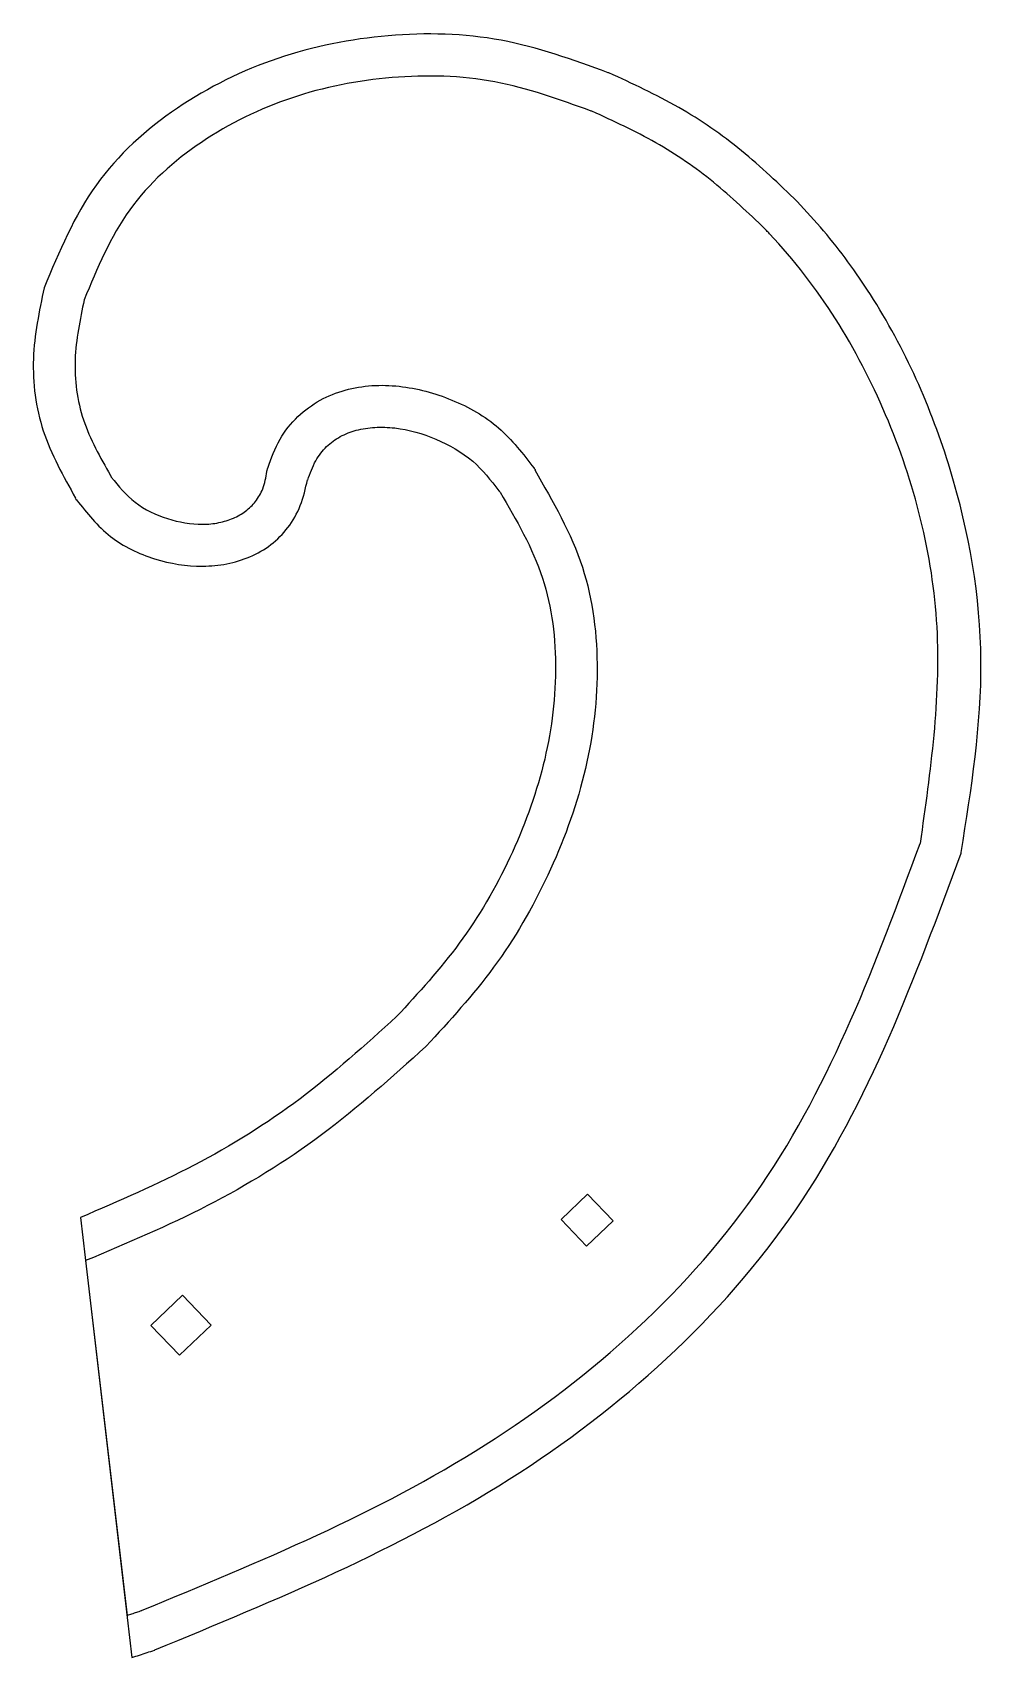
# Model space of a CAD drawing. Extents: x 22 to 676, y 583 to 1705.
import ezdxf

# ---------------------------------------------------------------- set-up
doc = ezdxf.new("R2010")
doc.units = 0
doc.layers.get('0').update_dxf_attribs({"linetype": 'CONTINUOUS'})

msp = doc.modelspace()

# ---------------------------------------------------------------- linework, layer by layer
at = {"color": 7}
for p, q in [((549.326594, 1587.832705), (549.326594, 1587.832705)), ((527.085273, 1568.925274), (527.085273, 1568.925274)), ((368.54355, 1402.784009), (368.284851, 1402.59146)), ((211.440621, 1395.874354), (211.63317, 1395.615656)), ((51.512076, 1383.125979), (51.253377, 1382.933431)), ((386.389767, 885.241421), (404.714597, 902.805194)), ((404.714597, 902.805194), (422.278369, 884.480364)), ((54.947019, 886.736476), (90.377777, 583.077449)), ((403.953539, 866.916591), (386.389767, 885.241421)), ((422.278369, 884.480364), (403.953539, 866.916591)), ((58.432108, 856.971555), (86.976922, 612.147372)), ((103.47623, 812.295389), (125.165153, 833.083539)), ((125.165153, 833.083539), (144.968261, 812.42234)), ((123.279339, 791.634191), (103.47623, 812.295389)), ((144.968261, 812.42234), (123.279339, 791.634191))]:
    msp.add_line(p, q, dxfattribs=at)
for points, knots in [([(418.896762, 1676.743572), (394.585976, 1685.568208), (345.72302, 1703.305099), (266.909169, 1705.100859), (190.045982, 1689.921288), (119.981971, 1655.442441), (60.406442, 1601.854126), (40.112924, 1553.134107), (29.795265, 1528.363804)], [0, 0, 0, 0, 77.142172, 155.050297, 232.907226, 310.213845, 387.181215, 466.785708, 466.785708, 466.785708, 466.785708]), ([(407.272815, 1650.227135), (385.348648, 1658.169519), (341.055503, 1674.215427), (269.532875, 1675.943087), (199.900466, 1662.366221), (137.058165, 1631.726121), (84.230791, 1584.527401), (66.434356, 1541.731532), (57.414308, 1520.040626)], [0, 0, 0, 0, 69.560698, 140.53269, 211.390482, 280.607223, 348.402594, 418.080186, 418.080186, 418.080186, 418.080186]), ([(419.33417, 1676.691861), (419.28672, 1676.703183), (419.18996, 1676.726272), (419.041071, 1676.709382), (418.944255, 1676.73232), (418.896762, 1676.743572)], [0, 0, 0, 0, 0.145389, 0.296475, 0.441951, 0.441951, 0.441951, 0.441951]), ([(549.326594, 1587.832705), (536.818625, 1599.880931), (511.664886, 1624.110121), (467.906345, 1654.313437), (435.644402, 1669.177327), (419.33417, 1676.691861)], [0, 0, 0, 0, 52.052892, 104.679262, 158.488425, 158.488425, 158.488425, 158.488425]), ([(407.724662, 1650.189262), (407.674405, 1650.192838), (407.573893, 1650.199989), (407.423266, 1650.212614), (407.322965, 1650.222294), (407.272815, 1650.227135)], [0, 0, 0, 0, 0.15115, 0.302298, 0.453448, 0.453448, 0.453448, 0.453448]), ([(527.085273, 1568.925274), (515.540595, 1579.973905), (492.354652, 1602.163603), (452.171907, 1629.768409), (422.625223, 1643.343345), (407.724662, 1650.189262)], [0, 0, 0, 0, 47.895796, 96.192298, 145.327823, 145.327823, 145.327823, 145.327823]), ([(662.412205, 1138.612221), (669.423844, 1182.596607), (683.500905, 1270.902749), (660.14938, 1404.241003), (619.979817, 1494.906698), (584.545325, 1546.335974), (567.792181, 1567.835391), (555.480981, 1581.167809), (549.326594, 1587.832705)], [0, 0, 0, 0, 132.834942, 266.688757, 399.478328, 426.738011, 453.954029, 481.159329, 481.159329, 481.159329, 481.159329]), ([(634.297695, 1144.937678), (641.399494, 1194.766773), (655.647063, 1294.733468), (617.672983, 1443.029489), (563.967315, 1530.087044), (529.232256, 1566.698237), (528.160094, 1567.813), (527.443371, 1568.554698), (527.085273, 1568.925274)], [0, 0, 0, 0, 149.756357, 300.439892, 448.745504, 450.291299, 451.839556, 453.385532, 453.385532, 453.385532, 453.385532]), ([(29.795265, 1528.363804), (26.397784, 1512.133773), (19.558197, 1479.460527), (26.313244, 1427.975082), (43.038656, 1398.207047), (51.512076, 1383.125979)], [0, 0, 0, 0, 49.56016, 99.771305, 151.329791, 151.329791, 151.329791, 151.329791]), ([(57.414308, 1520.040626), (54.547075, 1506.379138), (48.799889, 1478.995551), (54.409987, 1436.000998), (68.455306, 1411.338013), (75.539937, 1398.897701)], [0, 0, 0, 0, 41.725748, 83.636618, 126.29376, 126.29376, 126.29376, 126.29376]), ([(184.000264, 1403.95325), (186.485582, 1410.744438), (191.267332, 1423.810676), (204.082678, 1439.85897), (219.703388, 1451.402354), (237.355371, 1458.368988), (255.919391, 1461.394239), (281.022811, 1460.658433), (311.563728, 1452.349392), (344.88664, 1433.573721), (360.182406, 1413.665956), (367.758917, 1403.804965)], [0, 0, 0, 0, 21.575531, 41.511299, 60.573325, 79.253665, 97.879071, 116.638622, 154.188323, 191.85721, 228.829529, 228.829529, 228.829529, 228.829529]), ([(211.63317, 1395.615656), (213.229921, 1400.207114), (216.182799, 1408.698115), (224.108432, 1419.028249), (233.892343, 1426.124029), (245.350004, 1430.489702), (258.183791, 1432.376145), (276.974197, 1431.803407), (300.524278, 1424.856764), (326.104849, 1410.492591), (337.900876, 1395.471141), (343.538531, 1388.291964)], [0, 0, 0, 0, 14.505957, 26.825921, 38.368673, 50.343002, 63.242672, 77.05312, 106.429594, 136.09225, 163.246809, 163.246809, 163.246809, 163.246809]), ([(183.467369, 1401.503266), (183.507527, 1401.779349), (183.587826, 1402.3314), (183.765858, 1403.149901), (183.922118, 1403.685429), (184.000264, 1403.95325)], [0, 0, 0, 0, 0.836815, 1.673278, 2.510094, 2.510094, 2.510094, 2.510094]), ([(368.284851, 1402.59146), (380.841037, 1380.821196), (405.509065, 1338.051083), (414.310673, 1263.803059), (404.725217, 1191.208896), (379.104218, 1122.069847), (342.401931, 1058.29557), (309.50832, 1022.529787), (293.283257, 1004.888)], [0, 0, 0, 0, 74.697135, 146.750859, 219.195781, 292.903124, 366.583907, 438.304335, 438.304335, 438.304335, 438.304335]), ([(367.758917, 1403.804965), (367.840845, 1403.687634), (368.005165, 1403.452307), (368.301437, 1403.139382), (368.46302, 1402.90221), (368.54355, 1402.784009)], [0, 0, 0, 0, 0.42881, 0.860046, 1.288498, 1.288498, 1.288498, 1.288498]), ([(52.052471, 1381.926336), (59.334655, 1372.853616), (73.810593, 1354.818347), (105.439535, 1339.784621), (133.551364, 1335.216839), (155.902639, 1337.298483), (172.026004, 1342.148418), (186.671188, 1350.47069), (198.654353, 1362.632067), (207.488538, 1378.045729), (210.093773, 1389.798455), (211.440621, 1395.874354)], [0, 0, 0, 0, 34.503666, 68.588352, 102.131253, 118.87028, 135.528733, 152.295436, 168.831787, 186.193924, 204.776594, 204.776594, 204.776594, 204.776594]), ([(75.539937, 1398.897701), (75.603313, 1398.765051), (75.73006, 1398.499769), (75.90548, 1398.095014), (76.012405, 1397.821141), (76.06587, 1397.684196)], [0, 0, 0, 0, 0.441013, 0.881974, 1.322987, 1.322987, 1.322987, 1.322987]), ([(76.06587, 1397.684196), (81.184489, 1391.444486), (91.672202, 1378.659732), (114.522809, 1368.087175), (134.744972, 1364.384562), (150.177735, 1365.835104), (160.289094, 1368.879665), (168.920574, 1373.85585), (176.065573, 1380.690591), (181.425879, 1390.090706), (182.746747, 1397.474767), (183.467369, 1401.503266)], [0, 0, 0, 0, 23.937583, 49.046524, 73.532263, 84.832776, 95.244009, 104.972678, 114.446339, 124.60846, 136.808524, 136.808524, 136.808524, 136.808524]), ([(51.253377, 1382.933431), (51.314761, 1382.844926), (51.437125, 1382.668499), (51.660265, 1382.434839), (51.802319, 1382.228806), (51.909095, 1382.084883), (51.988433, 1382.012321), (52.031095, 1381.955039), (52.052471, 1381.926336)], [0, 0, 0, 0, 0.322699, 0.643278, 0.965793, 1.072915, 1.179602, 1.286752, 1.286752, 1.286752, 1.286752]), ([(344.323164, 1387.271008), (355.539812, 1368.051033), (377.65873, 1330.149776), (385.313061, 1263.607837), (376.352363, 1197.749014), (352.662102, 1134.125977), (318.56849, 1075.019626), (288.002324, 1041.756744), (272.938013, 1025.363376)], [0, 0, 0, 0, 66.115062, 130.377061, 196.220989, 264.239357, 332.796828, 399.41925, 399.41925, 399.41925, 399.41925]), ([(343.538531, 1388.291964), (343.621631, 1388.175435), (343.787821, 1387.942388), (344.04952, 1387.601868), (344.231946, 1387.381299), (344.323164, 1387.271008)], [0, 0, 0, 0, 0.429354, 0.858661, 1.288015, 1.288015, 1.288015, 1.288015]), ([(97.306322, 615.648748), (178.448548, 649.115402), (340.377483, 715.90208), (542.66446, 897.475123), (603.650498, 1062.509803), (634.039217, 1144.744899)], [0, 0, 0, 0, 262.800645, 524.44986, 784.315271, 784.315271, 784.315271, 784.315271]), ([(634.039217, 1144.744899), (634.067745, 1144.766575), (634.124799, 1144.809929), (634.210962, 1144.874191), (634.268784, 1144.916516), (634.297695, 1144.937678)], [0, 0, 0, 0, 0.107486, 0.214971, 0.322457, 0.322457, 0.322457, 0.322457]), ([(106.233622, 588.356605), (190.018216, 622.896368), (357.571091, 691.96917), (567.395617, 880.506129), (630.694985, 1052.27363), (662.34601, 1138.16102)], [0, 0, 0, 0, 271.329875, 542.606928, 813.906971, 813.906971, 813.906971, 813.906971]), ([(662.34601, 1138.16102), (662.355614, 1138.210607), (662.374929, 1138.31034), (662.383875, 1138.462522), (662.402788, 1138.562462), (662.412205, 1138.612221)], [0, 0, 0, 0, 0.151378, 0.304459, 0.456247, 0.456247, 0.456247, 0.456247]), ([(272.938013, 1025.363376), (251.285008, 1005.785232), (208.275492, 966.89703), (134.21102, 920.889625), (81.36915, 898.121203), (54.947019, 886.736476)], [0, 0, 0, 0, 87.448006, 173.698584, 259.95697, 259.95697, 259.95697, 259.95697]), ([(293.024558, 1004.695452), (269.651944, 983.615847), (223.332499, 941.840647), (143.569293, 892.831482), (86.774142, 868.909268), (58.432108, 856.971555)], [0, 0, 0, 0, 94.279898, 186.842285, 279.043304, 279.043304, 279.043304, 279.043304]), ([(293.283257, 1004.888), (293.255869, 1004.865378), (293.200239, 1004.819428), (293.107626, 1004.764037), (293.051969, 1004.718084), (293.024558, 1004.695452)], [0, 0, 0, 0, 0.106436, 0.216189, 0.322696, 0.322696, 0.322696, 0.322696]), ([(86.976922, 612.147372), (88.096678, 612.511259), (90.336215, 613.23904), (93.694427, 614.33821), (95.929641, 615.08325), (97.047845, 615.455969)], [0, 0, 0, 0, 3.532196, 7.064472, 10.600522, 10.600522, 10.600522, 10.600522]), ([(97.047845, 615.455969), (97.076372, 615.477646), (97.133427, 615.520999), (97.219589, 615.585261), (97.277411, 615.627586), (97.306322, 615.648748)], [0, 0, 0, 0, 0.107486, 0.214971, 0.322457, 0.322457, 0.322457, 0.322457]), ([(90.377777, 583.077449), (92.113552, 583.634011), (95.587668, 584.747959), (100.791993, 586.446894), (104.256576, 587.601017), (105.98921, 588.178193)], [0, 0, 0, 0, 5.468459, 10.945002, 16.423715, 16.423715, 16.423715, 16.423715]), ([(105.98921, 588.178193), (106.018216, 588.194379), (106.077838, 588.227649), (106.144008, 588.306861), (106.204145, 588.340242), (106.233622, 588.356605)], [0, 0, 0, 0, 0.098933, 0.203362, 0.303759, 0.303759, 0.303759, 0.303759])]:
    msp.add_open_spline(points, degree=3, knots=knots, dxfattribs=at)

doc.saveas('drawing.dxf')
